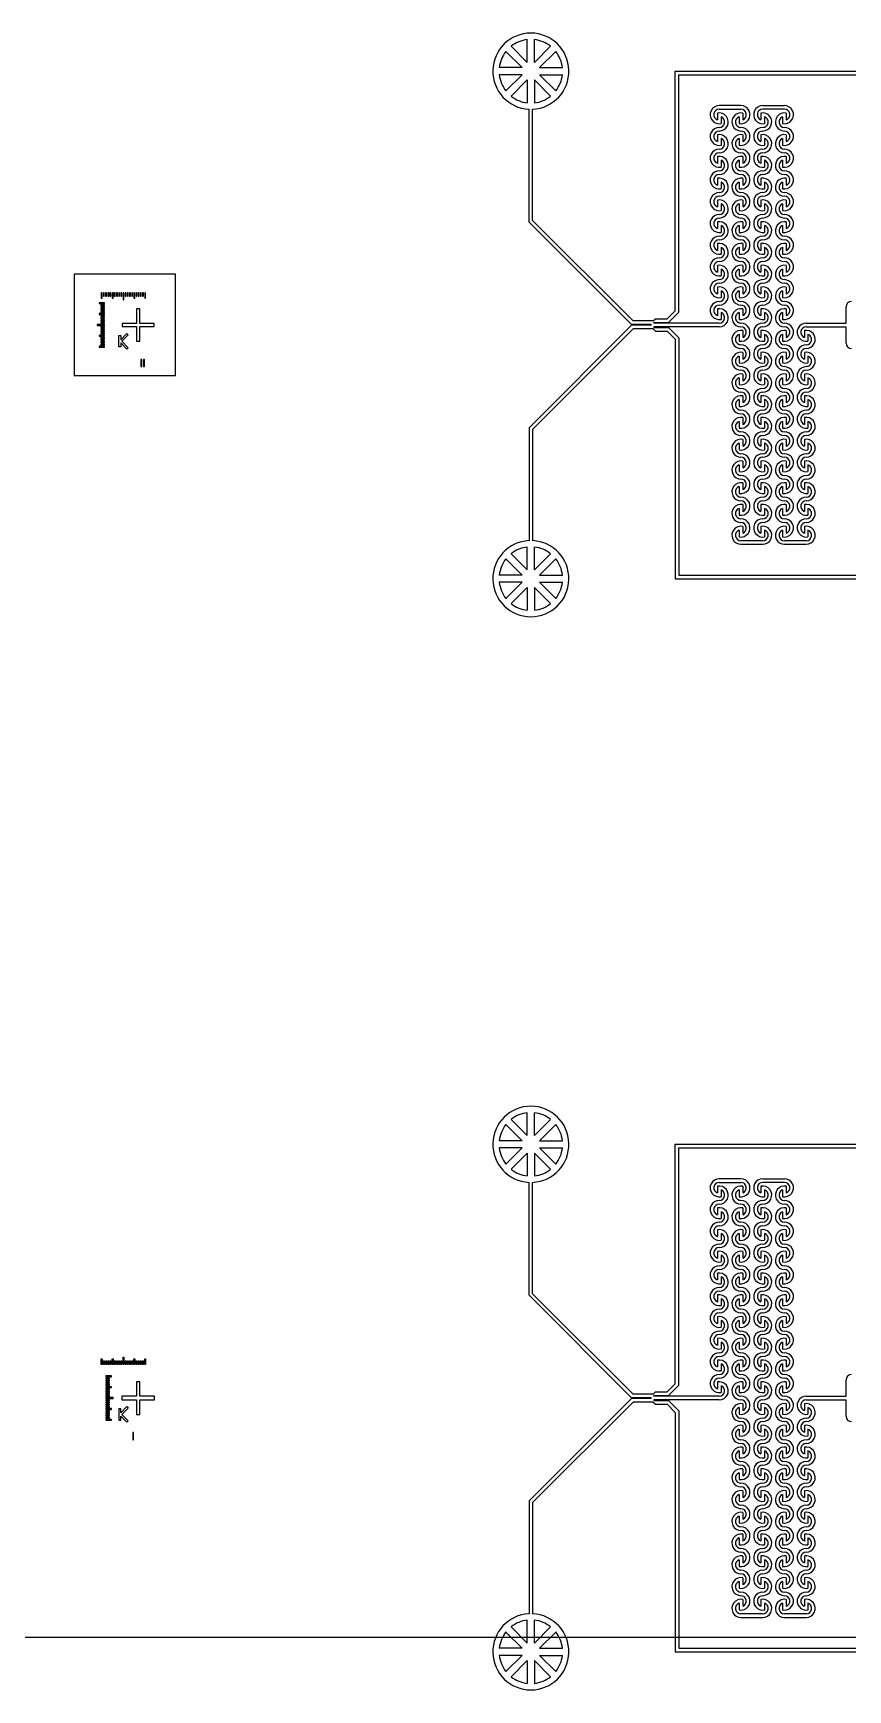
# Model space of a CAD drawing. Extents: x -119394 to 128420, y 74496 to 185496.
# Drawn here: x 26389 to 37630, y 108772 to 131621 of the extents above; entities that cross this region are included whole.
import ezdxf

# ---------------------------------------------------------------- set-up
doc = ezdxf.new("R2010")
doc.units = 13
doc.layers.add('CHROME', color=10, linetype='Continuous')
doc.layers.add('CL - Main', color=150, linetype='Continuous')

msp = doc.modelspace()

# ---------------------------------------------------------------- linework, layer by layer
msp.add_line((51507, 109496), (507, 109496))
at = {"layer": 'CHROME'}
for p, q in [((33206, 131216), (32983, 131440)), ((33206, 131216), (33206, 131532)), ((33306, 131216), (33306, 131532)), ((33306, 131216), (33529, 131440)), ((33136, 131146), (32912, 131369)), ((33377, 131146), (33600, 131369)), ((33136, 131146), (32820, 131146)), ((33136, 131046), (32820, 131046)), ((33136, 131046), (32912, 130823)), ((33206, 130975), (32983, 130752)), ((33206, 130975), (33206, 130659)), ((33306, 130975), (33529, 130752)), ((33306, 130975), (33306, 130659)), ((33377, 131146), (33692, 131146)), ((33377, 131046), (33600, 130823)), ((33377, 131046), (33692, 131046)), ((27329, 128041), (27329, 127966)), ((27341, 128041), (27329, 128041)), ((27329, 127966), (27341, 127966)), ((27341, 127966), (27341, 128041)), ((27359, 128041), (27359, 127991)), ((27371, 128041), (27359, 128041)), ((27359, 127991), (27371, 127991)), ((27371, 127991), (27371, 128041)), ((27389, 128041), (27389, 127991)), ((27401, 128041), (27389, 128041)), ((27389, 127991), (27401, 127991)), ((27401, 127991), (27401, 128041)), ((27419, 128041), (27419, 127991)), ((27431, 128041), (27419, 128041)), ((27419, 127991), (27431, 127991)), ((27431, 127991), (27431, 128041)), ((27449, 128041), (27449, 127991)), ((27461, 128041), (27449, 128041)), ((27449, 127991), (27461, 127991)), ((27461, 127991), (27461, 128041)), ((27479, 128041), (27479, 127966)), ((27491, 128041), (27479, 128041)), ((27479, 127966), (27491, 127966)), ((27491, 127966), (27491, 128041)), ((27509, 128041), (27509, 127991)), ((27521, 128041), (27509, 128041)), ((27509, 127991), (27521, 127991)), ((27521, 127991), (27521, 128041)), ((27539, 128041), (27539, 127991)), ((27551, 128041), (27539, 128041)), ((27539, 127991), (27551, 127991)), ((27551, 127991), (27551, 128041)), ((27569, 128041), (27569, 127991)), ((27581, 128041), (27569, 128041)), ((27569, 127991), (27581, 127991)), ((27581, 127991), (27581, 128041)), ((27599, 128041), (27599, 127991)), ((27611, 128041), (27599, 128041)), ((27599, 127991), (27611, 127991)), ((27611, 127991), (27611, 128041)), ((27629, 128041), (27629, 127941)), ((27641, 128041), (27629, 128041)), ((27641, 127941), (27641, 128041)), ((27659, 128041), (27659, 127991)), ((27671, 128041), (27659, 128041)), ((27659, 127991), (27671, 127991)), ((27671, 127991), (27671, 128041)), ((27689, 128041), (27689, 127991)), ((27701, 128041), (27689, 128041)), ((27689, 127991), (27701, 127991)), ((27701, 127991), (27701, 128041)), ((27719, 128041), (27719, 127991)), ((27731, 128041), (27719, 128041)), ((27719, 127991), (27731, 127991)), ((27731, 127991), (27731, 128041)), ((27749, 128041), (27749, 127991)), ((27761, 128041), (27749, 128041)), ((27749, 127991), (27761, 127991)), ((27761, 127991), (27761, 128041)), ((27779, 128041), (27779, 127966)), ((27791, 128041), (27779, 128041)), ((27779, 127966), (27791, 127966)), ((27791, 127966), (27791, 128041)), ((27809, 128041), (27809, 127991)), ((27821, 128041), (27809, 128041)), ((27809, 127991), (27821, 127991)), ((27821, 127991), (27821, 128041)), ((27839, 128041), (27839, 127991)), ((27851, 128041), (27839, 128041)), ((27839, 127991), (27851, 127991)), ((27851, 127991), (27851, 128041)), ((27869, 128041), (27869, 127991)), ((27881, 128041), (27869, 128041)), ((27869, 127991), (27881, 127991)), ((27881, 127991), (27881, 128041)), ((27899, 128041), (27899, 127991)), ((27911, 128041), (27899, 128041)), ((27899, 127991), (27911, 127991)), ((27911, 127991), (27911, 128041)), ((27929, 128041), (27929, 127966)), ((27941, 128041), (27929, 128041)), ((27929, 127966), (27941, 127966)), ((27941, 127966), (27941, 128041)), ((27373, 127902), (27298, 127902)), ((27298, 127902), (27298, 127890)), ((27298, 127890), (27373, 127890)), ((27373, 127752), (27298, 127752)), ((27298, 127752), (27298, 127740)), ((27298, 127740), (27373, 127740)), ((27373, 127872), (27323, 127872)), ((27323, 127872), (27323, 127860)), ((27323, 127860), (27373, 127860)), ((27373, 127842), (27323, 127842)), ((27323, 127842), (27323, 127830)), ((27323, 127830), (27373, 127830)), ((27373, 127812), (27323, 127812)), ((27323, 127812), (27323, 127800)), ((27323, 127800), (27373, 127800)), ((27373, 127782), (27323, 127782)), ((27323, 127782), (27323, 127770)), ((27323, 127770), (27373, 127770)), ((27373, 127890), (27373, 127902)), ((27373, 127860), (27373, 127872)), ((27373, 127830), (27373, 127842)), ((27373, 127800), (27373, 127812)), ((27373, 127770), (27373, 127782)), ((27373, 127740), (27373, 127752)), ((27629, 127941), (27641, 127941)), ((27860, 127818), (27816, 127818)), ((27816, 127818), (27816, 127618)), ((27860, 127618), (27860, 127818)), ((27373, 127602), (27273, 127602)), ((27273, 127602), (27273, 127590)), ((27273, 127590), (27373, 127590)), ((27373, 127722), (27323, 127722)), ((27323, 127722), (27323, 127710)), ((27323, 127710), (27373, 127710)), ((27373, 127692), (27323, 127692)), ((27323, 127692), (27323, 127680)), ((27323, 127680), (27373, 127680)), ((27373, 127662), (27323, 127662)), ((27323, 127662), (27323, 127650)), ((27323, 127650), (27373, 127650)), ((27373, 127632), (27323, 127632)), ((27323, 127632), (27323, 127620)), ((27323, 127620), (27373, 127620)), ((27373, 127572), (27323, 127572)), ((27323, 127572), (27323, 127560)), ((27323, 127560), (27373, 127560)), ((27373, 127542), (27323, 127542)), ((27323, 127542), (27323, 127530)), ((27323, 127530), (27373, 127530)), ((27373, 127512), (27323, 127512)), ((27323, 127512), (27323, 127500)), ((27323, 127500), (27373, 127500)), ((27373, 127710), (27373, 127722)), ((27373, 127680), (27373, 127692)), ((27373, 127650), (27373, 127662)), ((27373, 127620), (27373, 127632)), ((27373, 127590), (27373, 127602)), ((27373, 127560), (27373, 127572)), ((27373, 127530), (27373, 127542)), ((27373, 127500), (27373, 127512)), ((27816, 127618), (27616, 127618)), ((27616, 127618), (27616, 127574)), ((27616, 127574), (27816, 127574)), ((27816, 127574), (27816, 127374)), ((28060, 127618), (27860, 127618)), ((27860, 127374), (27860, 127574)), ((27860, 127574), (28060, 127574)), ((28060, 127574), (28060, 127618)), ((27373, 127452), (27298, 127452)), ((27298, 127452), (27298, 127440)), ((27298, 127440), (27373, 127440)), ((27373, 127302), (27298, 127302)), ((27298, 127302), (27298, 127290)), ((27298, 127290), (27373, 127290)), ((27373, 127482), (27323, 127482)), ((27323, 127482), (27323, 127470)), ((27323, 127470), (27373, 127470)), ((27373, 127422), (27323, 127422)), ((27323, 127422), (27323, 127410)), ((27323, 127410), (27373, 127410)), ((27373, 127392), (27323, 127392)), ((27323, 127392), (27323, 127380)), ((27323, 127380), (27373, 127380)), ((27373, 127362), (27323, 127362)), ((27323, 127362), (27323, 127350)), ((27323, 127350), (27373, 127350)), ((27373, 127332), (27323, 127332)), ((27323, 127332), (27323, 127320)), ((27323, 127320), (27373, 127320)), ((27373, 127470), (27373, 127482)), ((27373, 127440), (27373, 127452)), ((27373, 127410), (27373, 127422)), ((27373, 127380), (27373, 127392)), ((27373, 127350), (27373, 127362)), ((27373, 127320), (27373, 127332)), ((27373, 127290), (27373, 127302)), ((27571, 127293), (27571, 127449)), ((27571, 127449), (27597, 127449)), ((27597, 127293), (27571, 127293)), ((27597, 127392), (27683, 127478)), ((27597, 127449), (27597, 127392)), ((27683, 127264), (27597, 127349)), ((27597, 127349), (27597, 127293)), ((27701, 127459), (27613, 127371)), ((27613, 127371), (27701, 127282)), ((27683, 127478), (27701, 127459)), ((27701, 127282), (27683, 127264)), ((27816, 127374), (27860, 127374)), ((27875, 127121), (27875, 127021)), ((27887, 127121), (27875, 127121)), ((27887, 127021), (27887, 127121)), ((27924, 127121), (27912, 127121)), ((27912, 127121), (27912, 127021)), ((27924, 127021), (27924, 127121)), ((27875, 127021), (27887, 127021)), ((27912, 127021), (27924, 127021)), ((33206, 124217), (33206, 124533)), ((33306, 124217), (33306, 124533)), ((33136, 124147), (32912, 124370)), ((33206, 124217), (32983, 124441)), ((33306, 124217), (33529, 124441)), ((33377, 124147), (33600, 124370)), ((33136, 124147), (32820, 124147)), ((33377, 124147), (33692, 124147)), ((33136, 124047), (32820, 124047)), ((33136, 124047), (32912, 123824)), ((33206, 123977), (32983, 123753)), ((33206, 123977), (33206, 123661)), ((33306, 123977), (33529, 123753)), ((33306, 123977), (33306, 123661)), ((33377, 124047), (33600, 123824)), ((33377, 124047), (33692, 124047)), ((33136, 116346), (32912, 116569)), ((33206, 116416), (32983, 116640)), ((33206, 116416), (33206, 116732)), ((33306, 116416), (33306, 116732)), ((33306, 116416), (33529, 116640)), ((33377, 116346), (33600, 116569)), ((33136, 116346), (32820, 116346)), ((33377, 116346), (33692, 116346)), ((33136, 116246), (32820, 116246)), ((33136, 116246), (32912, 116023)), ((33206, 116175), (32983, 115952)), ((33206, 116175), (33206, 115859)), ((33306, 116175), (33529, 115952)), ((33306, 116175), (33306, 115859)), ((33377, 116246), (33600, 116023)), ((33377, 116246), (33692, 116246)), ((33206, 109417), (33206, 109733)), ((33306, 109417), (33306, 109733)), ((33136, 109347), (32912, 109570)), ((33206, 109417), (32983, 109641)), ((33306, 109417), (33529, 109641)), ((33377, 109347), (33600, 109570)), ((33136, 109347), (32820, 109347)), ((33136, 109247), (32820, 109247)), ((33136, 109247), (32912, 109024)), ((33377, 109347), (33692, 109347)), ((33377, 109247), (33600, 109024)), ((33377, 109247), (33692, 109247)), ((33206, 109177), (32983, 108953)), ((33206, 109177), (33206, 108861)), ((33306, 109177), (33529, 108953)), ((33306, 109177), (33306, 108861))]:
    msp.add_line(p, q, dxfattribs=at)
for centre, start, end in [((33256, 131096), 96.5242, 128.4758), ((33256, 131096), 51.5242, 83.4758), ((33256, 131096), 141.5242, 173.4758), ((33256, 131096), 6.5242, 38.4758), ((33256, 131096), 186.5242, 218.4758), ((33256, 131096), 321.5242, 353.4758), ((33256, 131096), 231.5242, 263.4758), ((33256, 131096), 276.5242, 308.4758), ((33256, 124097), 96.5242, 128.4758), ((33256, 124097), 51.5242, 83.4758), ((33256, 124097), 141.5242, 173.4758), ((33256, 124097), 6.5242, 38.4758), ((33256, 124097), 186.5242, 218.4758), ((33256, 124097), 321.5242, 353.4758), ((33256, 124097), 231.5242, 263.4758), ((33256, 124097), 276.5242, 308.4758), ((33256, 116296), 141.5242, 173.4758), ((33256, 116296), 96.5242, 128.4758), ((33256, 116296), 51.5242, 83.4758), ((33256, 116296), 6.5242, 38.4758), ((33256, 116296), 186.5242, 218.4758), ((33256, 116296), 321.5242, 353.4758), ((33256, 116296), 231.5242, 263.4758), ((33256, 116296), 276.5242, 308.4758), ((33256, 109297), 96.5242, 128.4758), ((33256, 109297), 51.5242, 83.4758), ((33256, 109297), 141.5242, 173.4758), ((33256, 109297), 6.5242, 38.4758), ((33256, 109297), 186.5242, 218.4758), ((33256, 109297), 321.5242, 353.4758), ((33256, 109297), 231.5242, 263.4758), ((33256, 109297), 276.5242, 308.4758)]:
    msp.add_arc(centre, 439, start, end, dxfattribs=at)
at = {"layer": 'CL - Main'}
for p, q in [((35247, 127793), (35247, 131096)), ((35247, 131096), (53675, 131096)), ((35297, 127772), (35297, 131046)), ((35297, 131046), (53655, 131046)), ((33231, 129015), (33231, 130571)), ((33281, 129036), (33281, 130571)), ((35830, 130518), (35830, 130425)), ((36155, 130621), (35855, 130621)), ((35855, 130571), (36155, 130571)), ((36180, 130518), (36180, 130425)), ((36430, 130518), (36430, 130425)), ((36455, 130621), (36755, 130621)), ((36755, 130571), (36455, 130571)), ((36780, 130518), (36780, 130425)), ((35880, 130467), (35880, 130373)), ((36130, 130467), (36130, 130373)), ((36480, 130467), (36480, 130373)), ((36730, 130467), (36730, 130373)), ((35830, 130218), (35830, 130125)), ((35880, 130167), (35880, 130073)), ((36130, 130167), (36130, 130073)), ((36180, 130218), (36180, 130125)), ((36430, 130218), (36430, 130125)), ((36480, 130167), (36480, 130073)), ((36730, 130167), (36730, 130073)), ((36780, 130218), (36780, 130125)), ((35830, 129918), (35830, 129825)), ((35880, 129867), (35880, 129773)), ((36130, 129867), (36130, 129773)), ((36180, 129918), (36180, 129825)), ((36430, 129918), (36430, 129825)), ((36480, 129867), (36480, 129773)), ((36730, 129867), (36730, 129773)), ((36780, 129918), (36780, 129825)), ((35830, 129618), (35830, 129525)), ((35880, 129567), (35880, 129473)), ((36130, 129567), (36130, 129473)), ((36180, 129618), (36180, 129525)), ((36430, 129618), (36430, 129525)), ((36480, 129567), (36480, 129473)), ((36730, 129567), (36730, 129473)), ((36780, 129618), (36780, 129525)), ((35830, 129318), (35830, 129225)), ((35880, 129267), (35880, 129173)), ((36130, 129267), (36130, 129173)), ((36180, 129318), (36180, 129225)), ((36430, 129318), (36430, 129225)), ((36480, 129267), (36480, 129173)), ((36730, 129267), (36730, 129173)), ((36780, 129318), (36780, 129225)), ((34645, 127601), (33231, 129015)), ((34666, 127651), (33281, 129036)), ((35830, 129018), (35830, 128925)), ((35880, 128967), (35880, 128873)), ((36130, 128967), (36130, 128873)), ((36180, 129018), (36180, 128925)), ((36430, 129018), (36430, 128925)), ((36480, 128967), (36480, 128873)), ((36730, 128967), (36730, 128873)), ((36780, 129018), (36780, 128925)), ((35830, 128718), (35830, 128625)), ((35880, 128667), (35880, 128573)), ((36130, 128667), (36130, 128573)), ((36180, 128718), (36180, 128625)), ((36430, 128718), (36430, 128625)), ((36480, 128667), (36480, 128573)), ((36730, 128667), (36730, 128573)), ((36780, 128718), (36780, 128625)), ((35830, 128418), (35830, 128325)), ((36180, 128418), (36180, 128325)), ((36430, 128418), (36430, 128325)), ((36780, 128418), (36780, 128325)), ((28355, 128296), (26955, 128296)), ((26955, 128296), (26955, 126896)), ((28355, 126896), (28355, 128296)), ((35880, 128367), (35880, 128273)), ((36130, 128367), (36130, 128273)), ((36480, 128367), (36480, 128273)), ((36730, 128367), (36730, 128273)), ((35830, 128118), (35830, 128025)), ((35880, 128067), (35880, 127973)), ((36130, 128067), (36130, 127973)), ((36180, 128118), (36180, 128025)), ((36430, 128118), (36430, 128025)), ((36480, 128067), (36480, 127973)), ((36730, 128067), (36730, 127973)), ((36780, 128118), (36780, 128025)), ((35135, 127681), (35247, 127793)), ((35155, 127631), (35297, 127772)), ((35830, 127818), (35830, 127725)), ((35880, 127767), (35880, 127673)), ((36130, 127767), (36130, 127673)), ((36180, 127818), (36180, 127725)), ((36430, 127818), (36430, 127725)), ((36480, 127767), (36480, 127673)), ((36730, 127767), (36730, 127673)), ((36780, 127818), (36780, 127725)), ((37605, 127621), (37605, 127846)), ((34645, 127591), (33231, 126177)), ((34666, 127541), (33281, 126156)), ((34915, 127601), (34645, 127601)), ((34915, 127591), (34645, 127591)), ((34945, 127651), (34666, 127651)), ((34945, 127541), (34666, 127541)), ((34915, 127591), (34915, 127601)), ((34945, 127651), (34975, 127681)), ((34945, 127541), (34975, 127511)), ((34955, 127621), (34955, 127631)), ((34955, 127631), (35155, 127631)), ((35855, 127621), (34955, 127621)), ((34955, 127571), (34955, 127561)), ((35855, 127571), (34955, 127571)), ((34955, 127561), (35155, 127561)), ((34975, 127681), (35135, 127681)), ((34975, 127511), (35135, 127511)), ((35135, 127511), (35247, 127399)), ((35155, 127561), (35297, 127419)), ((36180, 127518), (36180, 127425)), ((36430, 127518), (36430, 127425)), ((36780, 127518), (36780, 127425)), ((37030, 127518), (37030, 127425)), ((37055, 127621), (37605, 127621)), ((37055, 127571), (37605, 127571)), ((37605, 127346), (37605, 127571)), ((35247, 127399), (35247, 124096)), ((35297, 127419), (35297, 124146)), ((36130, 127467), (36130, 127373)), ((36480, 127467), (36480, 127373)), ((36730, 127467), (36730, 127373)), ((37080, 127467), (37080, 127373)), ((36130, 127167), (36130, 127073)), ((36180, 127218), (36180, 127125)), ((36430, 127218), (36430, 127125)), ((36480, 127167), (36480, 127073)), ((36730, 127167), (36730, 127073)), ((36780, 127218), (36780, 127125)), ((37030, 127218), (37030, 127125)), ((37080, 127167), (37080, 127073)), ((28355, 126896), (26955, 126896)), ((36130, 126867), (36130, 126773)), ((36180, 126918), (36180, 126825)), ((36430, 126918), (36430, 126825)), ((36480, 126867), (36480, 126773)), ((36730, 126867), (36730, 126773)), ((36780, 126918), (36780, 126825)), ((37030, 126918), (37030, 126825)), ((37080, 126867), (37080, 126773)), ((36180, 126618), (36180, 126525)), ((36430, 126618), (36430, 126525)), ((36780, 126618), (36780, 126525)), ((37030, 126618), (37030, 126525)), ((36130, 126567), (36130, 126473)), ((36480, 126567), (36480, 126473)), ((36730, 126567), (36730, 126473)), ((37080, 126567), (37080, 126473)), ((33231, 126177), (33231, 124621)), ((33281, 126156), (33281, 124621)), ((36130, 126267), (36130, 126173)), ((36180, 126318), (36180, 126225)), ((36430, 126318), (36430, 126225)), ((36480, 126267), (36480, 126173)), ((36730, 126267), (36730, 126173)), ((36780, 126318), (36780, 126225)), ((37030, 126318), (37030, 126225)), ((37080, 126267), (37080, 126173)), ((36130, 125967), (36130, 125873)), ((36180, 126018), (36180, 125925)), ((36430, 126018), (36430, 125925)), ((36480, 125967), (36480, 125873)), ((36730, 125967), (36730, 125873)), ((36780, 126018), (36780, 125925)), ((37030, 126018), (37030, 125925)), ((37080, 125967), (37080, 125873)), ((36180, 125718), (36180, 125625)), ((36430, 125718), (36430, 125625)), ((36780, 125718), (36780, 125625)), ((37030, 125718), (37030, 125625)), ((36130, 125667), (36130, 125573)), ((36480, 125667), (36480, 125573)), ((36730, 125667), (36730, 125573)), ((37080, 125667), (37080, 125573)), ((36130, 125367), (36130, 125273)), ((36180, 125418), (36180, 125325)), ((36430, 125418), (36430, 125325)), ((36480, 125367), (36480, 125273)), ((36730, 125367), (36730, 125273)), ((36780, 125418), (36780, 125325)), ((37030, 125418), (37030, 125325)), ((37080, 125367), (37080, 125273)), ((36130, 125067), (36130, 124973)), ((36180, 125118), (36180, 125025)), ((36430, 125118), (36430, 125025)), ((36480, 125067), (36480, 124973)), ((36730, 125067), (36730, 124973)), ((36780, 125118), (36780, 125025)), ((37030, 125118), (37030, 125025)), ((37080, 125067), (37080, 124973)), ((36130, 124767), (36130, 124673)), ((36180, 124818), (36180, 124725)), ((36430, 124818), (36430, 124725)), ((36480, 124767), (36480, 124673)), ((36730, 124767), (36730, 124673)), ((36780, 124818), (36780, 124725)), ((37030, 124818), (37030, 124725)), ((37080, 124767), (37080, 124673)), ((36455, 124621), (36155, 124621)), ((36155, 124571), (36455, 124571)), ((37055, 124621), (36755, 124621)), ((36755, 124571), (37055, 124571)), ((35247, 124096), (53675, 124096)), ((35297, 124146), (53655, 124146)), ((35247, 112993), (35247, 116296)), ((35247, 116296), (53675, 116296)), ((35297, 112972), (35297, 116246)), ((35297, 116246), (53655, 116246)), ((33231, 114215), (33231, 115771)), ((33281, 114236), (33281, 115771)), ((35830, 115718), (35830, 115625)), ((36155, 115821), (35855, 115821)), ((35855, 115771), (36155, 115771)), ((35880, 115667), (35880, 115573)), ((36130, 115667), (36130, 115573)), ((36180, 115718), (36180, 115625)), ((36430, 115718), (36430, 115625)), ((36455, 115821), (36755, 115821)), ((36755, 115771), (36455, 115771)), ((36480, 115667), (36480, 115573)), ((36730, 115667), (36730, 115573)), ((36780, 115718), (36780, 115625)), ((35830, 115418), (35830, 115325)), ((36180, 115418), (36180, 115325)), ((36430, 115418), (36430, 115325)), ((36780, 115418), (36780, 115325)), ((35880, 115367), (35880, 115273)), ((36130, 115367), (36130, 115273)), ((36480, 115367), (36480, 115273)), ((36730, 115367), (36730, 115273)), ((35830, 115118), (35830, 115025)), ((35880, 115067), (35880, 114973)), ((36130, 115067), (36130, 114973)), ((36180, 115118), (36180, 115025)), ((36430, 115118), (36430, 115025)), ((36480, 115067), (36480, 114973)), ((36730, 115067), (36730, 114973)), ((36780, 115118), (36780, 115025)), ((35830, 114818), (35830, 114725)), ((35880, 114767), (35880, 114673)), ((36130, 114767), (36130, 114673)), ((36180, 114818), (36180, 114725)), ((36430, 114818), (36430, 114725)), ((36480, 114767), (36480, 114673)), ((36730, 114767), (36730, 114673)), ((36780, 114818), (36780, 114725)), ((35830, 114518), (35830, 114425)), ((36180, 114518), (36180, 114425)), ((36430, 114518), (36430, 114425)), ((36780, 114518), (36780, 114425)), ((35880, 114467), (35880, 114373)), ((36130, 114467), (36130, 114373)), ((36480, 114467), (36480, 114373)), ((36730, 114467), (36730, 114373)), ((34645, 112801), (33231, 114215)), ((34666, 112851), (33281, 114236)), ((35830, 114218), (35830, 114125)), ((35880, 114167), (35880, 114073)), ((36130, 114167), (36130, 114073)), ((36180, 114218), (36180, 114125)), ((36430, 114218), (36430, 114125)), ((36480, 114167), (36480, 114073)), ((36730, 114167), (36730, 114073)), ((36780, 114218), (36780, 114125)), ((35830, 113918), (35830, 113825)), ((35880, 113867), (35880, 113773)), ((36130, 113867), (36130, 113773)), ((36180, 113918), (36180, 113825)), ((36430, 113918), (36430, 113825)), ((36480, 113867), (36480, 113773)), ((36730, 113867), (36730, 113773)), ((36780, 113918), (36780, 113825)), ((35830, 113618), (35830, 113525)), ((35880, 113567), (35880, 113473)), ((36130, 113567), (36130, 113473)), ((36180, 113618), (36180, 113525)), ((36430, 113618), (36430, 113525)), ((36480, 113567), (36480, 113473)), ((36730, 113567), (36730, 113473)), ((36780, 113618), (36780, 113525)), ((27329, 113261), (27329, 113336)), ((27329, 113336), (27341, 113336)), ((27341, 113336), (27341, 113261)), ((27479, 113261), (27479, 113336)), ((27479, 113336), (27491, 113336)), ((27491, 113336), (27491, 113261)), ((27629, 113261), (27629, 113361)), ((27629, 113361), (27641, 113361)), ((27641, 113361), (27641, 113261)), ((27779, 113261), (27779, 113336)), ((27779, 113336), (27791, 113336)), ((27791, 113336), (27791, 113261)), ((27929, 113261), (27929, 113336)), ((27929, 113336), (27941, 113336)), ((27941, 113336), (27941, 113261)), ((27341, 113261), (27329, 113261)), ((27359, 113261), (27359, 113311)), ((27359, 113311), (27371, 113311)), ((27371, 113261), (27359, 113261)), ((27371, 113311), (27371, 113261)), ((27389, 113261), (27389, 113311)), ((27389, 113311), (27401, 113311)), ((27401, 113261), (27389, 113261)), ((27401, 113311), (27401, 113261)), ((27419, 113261), (27419, 113311)), ((27419, 113311), (27431, 113311)), ((27431, 113261), (27419, 113261)), ((27431, 113311), (27431, 113261)), ((27449, 113261), (27449, 113311)), ((27449, 113311), (27461, 113311)), ((27461, 113261), (27449, 113261)), ((27461, 113311), (27461, 113261)), ((27491, 113261), (27479, 113261)), ((27509, 113261), (27509, 113311)), ((27509, 113311), (27521, 113311)), ((27521, 113261), (27509, 113261)), ((27521, 113311), (27521, 113261)), ((27539, 113261), (27539, 113311)), ((27539, 113311), (27551, 113311)), ((27551, 113261), (27539, 113261)), ((27551, 113311), (27551, 113261)), ((27569, 113261), (27569, 113311)), ((27569, 113311), (27581, 113311)), ((27581, 113261), (27569, 113261)), ((27581, 113311), (27581, 113261)), ((27599, 113261), (27599, 113311)), ((27599, 113311), (27611, 113311)), ((27611, 113261), (27599, 113261)), ((27611, 113311), (27611, 113261)), ((27641, 113261), (27629, 113261)), ((27659, 113261), (27659, 113311)), ((27659, 113311), (27671, 113311)), ((27671, 113261), (27659, 113261)), ((27671, 113311), (27671, 113261)), ((27689, 113261), (27689, 113311)), ((27689, 113311), (27701, 113311)), ((27701, 113261), (27689, 113261)), ((27701, 113311), (27701, 113261)), ((27719, 113261), (27719, 113311)), ((27719, 113311), (27731, 113311)), ((27731, 113261), (27719, 113261)), ((27731, 113311), (27731, 113261)), ((27749, 113261), (27749, 113311)), ((27749, 113311), (27761, 113311)), ((27761, 113261), (27749, 113261)), ((27761, 113311), (27761, 113261)), ((27791, 113261), (27779, 113261)), ((27809, 113261), (27809, 113311)), ((27809, 113311), (27821, 113311)), ((27821, 113261), (27809, 113261)), ((27821, 113311), (27821, 113261)), ((27839, 113261), (27839, 113311)), ((27839, 113311), (27851, 113311)), ((27851, 113261), (27839, 113261)), ((27851, 113311), (27851, 113261)), ((27869, 113261), (27869, 113311)), ((27869, 113311), (27881, 113311)), ((27881, 113261), (27869, 113261)), ((27881, 113311), (27881, 113261)), ((27899, 113261), (27899, 113311)), ((27899, 113311), (27911, 113311)), ((27911, 113261), (27899, 113261)), ((27911, 113311), (27911, 113261)), ((27941, 113261), (27929, 113261)), ((35830, 113318), (35830, 113225)), ((35880, 113267), (35880, 113173)), ((36130, 113267), (36130, 113173)), ((36180, 113318), (36180, 113225)), ((36430, 113318), (36430, 113225)), ((36480, 113267), (36480, 113173)), ((36730, 113267), (36730, 113173)), ((36780, 113318), (36780, 113225)), ((27468, 113102), (27393, 113102)), ((27393, 113102), (27393, 113090)), ((27393, 113090), (27468, 113090)), ((27443, 113072), (27393, 113072)), ((27393, 113072), (27393, 113060)), ((27393, 113060), (27443, 113060)), ((27443, 113042), (27393, 113042)), ((27393, 113042), (27393, 113030)), ((27393, 113030), (27443, 113030)), ((27443, 113012), (27393, 113012)), ((27393, 113012), (27393, 113000)), ((27393, 113000), (27443, 113000)), ((27443, 112982), (27393, 112982)), ((27393, 112982), (27393, 112970)), ((27393, 112970), (27443, 112970)), ((27468, 112952), (27393, 112952)), ((27393, 112952), (27393, 112940)), ((27393, 112940), (27468, 112940)), ((27443, 112922), (27393, 112922)), ((27393, 112922), (27393, 112910)), ((27393, 112910), (27443, 112910)), ((27443, 112892), (27393, 112892)), ((27393, 112892), (27393, 112880)), ((27393, 112880), (27443, 112880)), ((27443, 113060), (27443, 113072)), ((27443, 113030), (27443, 113042)), ((27443, 113000), (27443, 113012)), ((27443, 112970), (27443, 112982)), ((27443, 112910), (27443, 112922)), ((27443, 112880), (27443, 112892)), ((27468, 113090), (27468, 113102)), ((27468, 112940), (27468, 112952)), ((27863, 113021), (27813, 113021)), ((27813, 113021), (27813, 112821)), ((27863, 112821), (27863, 113021)), ((34945, 112851), (34975, 112881)), ((34975, 112881), (35135, 112881)), ((35135, 112881), (35247, 112993)), ((35155, 112831), (35297, 112972)), ((35830, 113018), (35830, 112925)), ((35880, 112967), (35880, 112873)), ((36130, 112967), (36130, 112873)), ((36180, 113018), (36180, 112925)), ((36430, 113018), (36430, 112925)), ((36480, 112967), (36480, 112873)), ((36730, 112967), (36730, 112873)), ((36780, 113018), (36780, 112925)), ((37605, 112821), (37605, 113046)), ((27443, 112862), (27393, 112862)), ((27393, 112862), (27393, 112850)), ((27393, 112850), (27443, 112850)), ((27443, 112832), (27393, 112832)), ((27393, 112832), (27393, 112820)), ((27393, 112820), (27443, 112820)), ((27493, 112802), (27393, 112802)), ((27393, 112802), (27393, 112790)), ((27393, 112790), (27493, 112790)), ((27443, 112772), (27393, 112772)), ((27393, 112772), (27393, 112760)), ((27393, 112760), (27443, 112760)), ((27443, 112742), (27393, 112742)), ((27393, 112742), (27393, 112730)), ((27393, 112730), (27443, 112730)), ((27443, 112712), (27393, 112712)), ((27393, 112712), (27393, 112700)), ((27393, 112700), (27443, 112700)), ((27443, 112682), (27393, 112682)), ((27393, 112682), (27393, 112670)), ((27393, 112670), (27443, 112670)), ((27468, 112652), (27393, 112652)), ((27393, 112652), (27393, 112640)), ((27443, 112850), (27443, 112862)), ((27443, 112820), (27443, 112832)), ((27443, 112760), (27443, 112772)), ((27443, 112730), (27443, 112742)), ((27443, 112700), (27443, 112712)), ((27443, 112670), (27443, 112682)), ((27468, 112640), (27468, 112652)), ((27493, 112790), (27493, 112802)), ((27597, 112649), (27571, 112649)), ((27571, 112649), (27571, 112493)), ((27597, 112592), (27683, 112678)), ((27597, 112592), (27597, 112649)), ((27813, 112821), (27613, 112821)), ((27613, 112821), (27613, 112771)), ((27613, 112771), (27813, 112771)), ((27613, 112571), (27701, 112659)), ((27683, 112678), (27701, 112659)), ((27813, 112771), (27813, 112571)), ((28063, 112821), (27863, 112821)), ((27863, 112571), (27863, 112771)), ((27863, 112771), (28063, 112771)), ((28063, 112771), (28063, 112821)), ((34645, 112791), (33231, 111377)), ((34666, 112741), (33281, 111356)), ((34915, 112801), (34645, 112801)), ((34915, 112791), (34645, 112791)), ((34945, 112851), (34666, 112851)), ((34945, 112741), (34666, 112741)), ((34915, 112791), (34915, 112801)), ((34945, 112741), (34975, 112711)), ((34955, 112821), (34955, 112831)), ((34955, 112831), (35155, 112831)), ((35855, 112821), (34955, 112821)), ((34955, 112771), (34955, 112761)), ((35855, 112771), (34955, 112771)), ((34955, 112761), (35155, 112761)), ((34975, 112711), (35135, 112711)), ((35135, 112711), (35247, 112599)), ((35155, 112761), (35297, 112619)), ((36130, 112667), (36130, 112573)), ((36180, 112718), (36180, 112625)), ((36430, 112718), (36430, 112625)), ((36480, 112667), (36480, 112573)), ((36730, 112667), (36730, 112573)), ((36780, 112718), (36780, 112625)), ((37030, 112718), (37030, 112625)), ((37055, 112821), (37605, 112821)), ((37055, 112771), (37605, 112771)), ((37080, 112667), (37080, 112573)), ((37605, 112546), (37605, 112771)), ((27393, 112640), (27468, 112640)), ((27443, 112622), (27393, 112622)), ((27393, 112622), (27393, 112610)), ((27393, 112610), (27443, 112610)), ((27443, 112592), (27393, 112592)), ((27393, 112592), (27393, 112580)), ((27393, 112580), (27443, 112580)), ((27443, 112562), (27393, 112562)), ((27393, 112562), (27393, 112550)), ((27393, 112550), (27443, 112550)), ((27443, 112532), (27393, 112532)), ((27393, 112532), (27393, 112520)), ((27393, 112520), (27443, 112520)), ((27468, 112502), (27393, 112502)), ((27393, 112502), (27393, 112490)), ((27393, 112490), (27468, 112490)), ((27443, 112610), (27443, 112622)), ((27443, 112580), (27443, 112592)), ((27443, 112550), (27443, 112562)), ((27443, 112520), (27443, 112532)), ((27468, 112490), (27468, 112502)), ((27571, 112493), (27597, 112493)), ((27597, 112493), (27597, 112549)), ((27597, 112549), (27683, 112464)), ((27613, 112571), (27701, 112482)), ((27683, 112464), (27701, 112482)), ((27813, 112571), (27863, 112571)), ((35247, 112599), (35247, 109296)), ((35297, 112619), (35297, 109346)), ((36180, 112418), (36180, 112325)), ((36430, 112418), (36430, 112325)), ((36780, 112418), (36780, 112325)), ((37030, 112418), (37030, 112325)), ((27763, 112321), (27763, 112221)), ((27775, 112321), (27763, 112321)), ((27763, 112221), (27775, 112221)), ((27775, 112221), (27775, 112321)), ((36130, 112367), (36130, 112273)), ((36480, 112367), (36480, 112273)), ((36730, 112367), (36730, 112273)), ((37080, 112367), (37080, 112273)), ((36130, 112067), (36130, 111973)), ((36180, 112118), (36180, 112025)), ((36430, 112118), (36430, 112025)), ((36480, 112067), (36480, 111973)), ((36730, 112067), (36730, 111973)), ((36780, 112118), (36780, 112025)), ((37030, 112118), (37030, 112025)), ((37080, 112067), (37080, 111973)), ((36130, 111767), (36130, 111673)), ((36180, 111818), (36180, 111725)), ((36430, 111818), (36430, 111725)), ((36480, 111767), (36480, 111673)), ((36730, 111767), (36730, 111673)), ((36780, 111818), (36780, 111725)), ((37030, 111818), (37030, 111725)), ((37080, 111767), (37080, 111673)), ((36180, 111518), (36180, 111425)), ((36430, 111518), (36430, 111425)), ((36780, 111518), (36780, 111425)), ((37030, 111518), (37030, 111425)), ((33231, 111377), (33231, 109821)), ((33281, 111356), (33281, 109821)), ((36130, 111467), (36130, 111373)), ((36480, 111467), (36480, 111373)), ((36730, 111467), (36730, 111373)), ((37080, 111467), (37080, 111373)), ((36130, 111167), (36130, 111073)), ((36180, 111218), (36180, 111125)), ((36430, 111218), (36430, 111125)), ((36480, 111167), (36480, 111073)), ((36730, 111167), (36730, 111073)), ((36780, 111218), (36780, 111125)), ((37030, 111218), (37030, 111125)), ((37080, 111167), (37080, 111073)), ((36130, 110867), (36130, 110773)), ((36180, 110918), (36180, 110825)), ((36430, 110918), (36430, 110825)), ((36480, 110867), (36480, 110773)), ((36730, 110867), (36730, 110773)), ((36780, 110918), (36780, 110825)), ((37030, 110918), (37030, 110825)), ((37080, 110867), (37080, 110773)), ((36180, 110618), (36180, 110525)), ((36430, 110618), (36430, 110525)), ((36780, 110618), (36780, 110525)), ((37030, 110618), (37030, 110525)), ((36130, 110567), (36130, 110473)), ((36480, 110567), (36480, 110473)), ((36730, 110567), (36730, 110473)), ((37080, 110567), (37080, 110473)), ((36130, 110267), (36130, 110173)), ((36180, 110318), (36180, 110225)), ((36430, 110318), (36430, 110225)), ((36480, 110267), (36480, 110173)), ((36730, 110267), (36730, 110173)), ((36780, 110318), (36780, 110225)), ((37030, 110318), (37030, 110225)), ((37080, 110267), (37080, 110173)), ((36130, 109967), (36130, 109873)), ((36180, 110018), (36180, 109925)), ((36430, 110018), (36430, 109925)), ((36480, 109967), (36480, 109873)), ((36730, 109967), (36730, 109873)), ((36780, 110018), (36780, 109925)), ((37030, 110018), (37030, 109925)), ((37080, 109967), (37080, 109873)), ((36455, 109821), (36155, 109821)), ((36155, 109771), (36455, 109771)), ((37055, 109821), (36755, 109821)), ((36755, 109771), (37055, 109771)), ((35247, 109296), (53675, 109296)), ((35297, 109346), (53655, 109346))]:
    msp.add_line(p, q, dxfattribs=at)
for centre, radius, start, end in [((33256, 131096), 525, 272.7294, 267.2706), ((35855, 130496), 125, 90, 281.537), ((35855, 130496), 75, 90, 250.5288), ((35855, 130396), 125, 270, 101.537), ((36155, 130396), 125, 78.463, 270), ((36155, 130496), 125, 258.463, 90), ((36155, 130496), 75, 289.4712, 90), ((36455, 130496), 125, 90, 281.537), ((36455, 130496), 75, 90, 250.5288), ((36455, 130396), 125, 270, 101.537), ((36755, 130396), 125, 78.463, 270), ((36755, 130496), 125, 258.463, 90), ((36755, 130496), 75, 289.4712, 90), ((35855, 130196), 125, 90, 281.537), ((35855, 130196), 75, 90, 250.5288), ((35855, 130396), 75, 270, 70.5288), ((36155, 130396), 75, 109.4712, 270), ((36155, 130196), 125, 258.463, 90), ((36155, 130196), 75, 289.4712, 90), ((36455, 130196), 125, 90, 281.537), ((36455, 130196), 75, 90, 250.5288), ((36455, 130396), 75, 270, 70.5288), ((36755, 130396), 75, 109.4712, 270), ((36755, 130196), 125, 258.463, 90), ((36755, 130196), 75, 289.4712, 90), ((35855, 129896), 125, 90, 281.537), ((35855, 130096), 125, 270, 101.537), ((35855, 130096), 75, 270, 70.5288), ((36155, 130096), 125, 78.463, 270), ((36155, 130096), 75, 109.4712, 270), ((36155, 129896), 125, 258.463, 90), ((36455, 129896), 125, 90, 281.537), ((36455, 130096), 125, 270, 101.537), ((36455, 130096), 75, 270, 70.5288), ((36755, 130096), 125, 78.463, 270), ((36755, 130096), 75, 109.4712, 270), ((36755, 129896), 125, 258.463, 90), ((35855, 129896), 75, 90, 250.5288), ((35855, 129796), 125, 270, 101.537), ((35855, 129796), 75, 270, 70.5288), ((36155, 129796), 125, 78.463, 270), ((36155, 129796), 75, 109.4712, 270), ((36155, 129896), 75, 289.4712, 90), ((36455, 129896), 75, 90, 250.5288), ((36455, 129796), 125, 270, 101.537), ((36455, 129796), 75, 270, 70.5288), ((36755, 129796), 125, 78.463, 270), ((36755, 129796), 75, 109.4712, 270), ((36755, 129896), 75, 289.4712, 90), ((35855, 129596), 125, 90, 281.537), ((35855, 129596), 75, 90, 250.5288), ((35855, 129496), 125, 270, 101.537), ((35855, 129496), 75, 270, 70.5288), ((36155, 129496), 125, 78.463, 270), ((36155, 129496), 75, 109.4712, 270), ((36155, 129596), 125, 258.463, 90), ((36155, 129596), 75, 289.4712, 90), ((36455, 129596), 125, 90, 281.537), ((36455, 129596), 75, 90, 250.5288), ((36455, 129496), 125, 270, 101.537), ((36455, 129496), 75, 270, 70.5288), ((36755, 129496), 125, 78.463, 270), ((36755, 129496), 75, 109.4712, 270), ((36755, 129596), 125, 258.463, 90), ((36755, 129596), 75, 289.4712, 90), ((35855, 129296), 125, 90, 281.537), ((35855, 129296), 75, 90, 250.5288), ((36155, 129296), 125, 258.463, 90), ((36155, 129296), 75, 289.4712, 90), ((36455, 129296), 125, 90, 281.537), ((36455, 129296), 75, 90, 250.5288), ((36755, 129296), 125, 258.463, 90), ((36755, 129296), 75, 289.4712, 90), ((35855, 128996), 125, 90, 281.537), ((35855, 129196), 125, 270, 101.537), ((35855, 129196), 75, 270, 70.5288), ((36155, 129196), 125, 78.463, 270), ((36155, 129196), 75, 109.4712, 270), ((36155, 128996), 125, 258.463, 90), ((36455, 128996), 125, 90, 281.537), ((36455, 129196), 125, 270, 101.537), ((36455, 129196), 75, 270, 70.5288), ((36755, 129196), 125, 78.463, 270), ((36755, 129196), 75, 109.4712, 270), ((36755, 128996), 125, 258.463, 90), ((35855, 128996), 75, 90, 250.5288), ((35855, 128896), 125, 270, 101.537), ((35855, 128896), 75, 270, 70.5288), ((36155, 128896), 125, 78.463, 270), ((36155, 128896), 75, 109.4712, 270), ((36155, 128996), 75, 289.4712, 90), ((36455, 128996), 75, 90, 250.5288), ((36455, 128896), 125, 270, 101.537), ((36455, 128896), 75, 270, 70.5288), ((36755, 128896), 125, 78.463, 270), ((36755, 128896), 75, 109.4712, 270), ((36755, 128996), 75, 289.4712, 90), ((35855, 128696), 125, 90, 281.537), ((35855, 128696), 75, 90, 250.5288), ((35855, 128596), 125, 270, 101.537), ((35855, 128596), 75, 270, 70.5288), ((36155, 128596), 125, 78.463, 270), ((36155, 128596), 75, 109.4712, 270), ((36155, 128696), 125, 258.463, 90), ((36155, 128696), 75, 289.4712, 90), ((36455, 128696), 125, 90, 281.537), ((36455, 128696), 75, 90, 250.5288), ((36455, 128596), 125, 270, 101.537), ((36455, 128596), 75, 270, 70.5288), ((36755, 128596), 125, 78.463, 270), ((36755, 128596), 75, 109.4712, 270), ((36755, 128696), 125, 258.463, 90), ((36755, 128696), 75, 289.4712, 90), ((35855, 128396), 125, 90, 281.537), ((35855, 128396), 75, 90, 250.5288), ((35855, 128296), 125, 270, 101.537), ((36155, 128296), 125, 78.463, 270), ((36155, 128396), 125, 258.463, 90), ((36155, 128396), 75, 289.4712, 90), ((36455, 128396), 125, 90, 281.537), ((36455, 128396), 75, 90, 250.5288), ((36455, 128296), 125, 270, 101.537), ((36755, 128296), 125, 78.463, 270), ((36755, 128396), 125, 258.463, 90), ((36755, 128396), 75, 289.4712, 90), ((35855, 128096), 125, 90, 281.537), ((35855, 128296), 75, 270, 70.5288), ((36155, 128296), 75, 109.4712, 270), ((36155, 128096), 125, 258.463, 90), ((36455, 128096), 125, 90, 281.537), ((36455, 128296), 75, 270, 70.5288), ((36755, 128296), 75, 109.4712, 270), ((36755, 128096), 125, 258.463, 90), ((35855, 128096), 75, 90, 250.5288), ((35855, 127996), 125, 270, 101.537), ((35855, 127996), 75, 270, 70.5288), ((36155, 127996), 125, 78.463, 270), ((36155, 127996), 75, 109.4712, 270), ((36155, 128096), 75, 289.4712, 90), ((36455, 128096), 75, 90, 250.5288), ((36455, 127996), 125, 270, 101.537), ((36455, 127996), 75, 270, 70.5288), ((36755, 127996), 125, 78.463, 270), ((36755, 127996), 75, 109.4712, 270), ((36755, 128096), 75, 289.4712, 90), ((35855, 127796), 125, 90, 281.537), ((35855, 127796), 75, 90, 250.5288), ((35855, 127696), 125, 270, 101.537), ((35855, 127696), 75, 270, 70.5288), ((36155, 127696), 125, 78.463, 270), ((36155, 127696), 75, 109.4712, 270), ((36155, 127796), 125, 258.463, 90), ((36155, 127796), 75, 289.4712, 90), ((36455, 127796), 125, 90, 281.537), ((36455, 127796), 75, 90, 250.5288), ((36455, 127696), 125, 270, 101.537), ((36455, 127696), 75, 270, 70.5288), ((36755, 127696), 125, 78.463, 270), ((36755, 127696), 75, 109.4712, 270), ((36755, 127796), 125, 258.463, 90), ((36755, 127796), 75, 289.4712, 90), ((37680, 127846), 75, 90, 180), ((36155, 127396), 125, 78.463, 270), ((36155, 127496), 125, 258.463, 90), ((36155, 127496), 75, 289.4712, 90), ((36455, 127496), 125, 90, 281.537), ((36455, 127496), 75, 90, 250.5288), ((36455, 127396), 125, 270, 101.537), ((36755, 127396), 125, 78.463, 270), ((36755, 127496), 125, 258.463, 90), ((36755, 127496), 75, 289.4712, 90), ((37055, 127496), 125, 90, 281.537), ((37055, 127496), 75, 90, 250.5288), ((37055, 127396), 125, 270, 101.537), ((36155, 127396), 75, 109.4712, 270), ((36155, 127196), 125, 258.463, 90), ((36155, 127196), 75, 289.4712, 90), ((36455, 127196), 125, 90, 281.537), ((36455, 127196), 75, 90, 250.5288), ((36455, 127396), 75, 270, 70.5288), ((36755, 127396), 75, 109.4712, 270), ((36755, 127196), 125, 258.463, 90), ((36755, 127196), 75, 289.4712, 90), ((37055, 127196), 125, 90, 281.537), ((37055, 127196), 75, 90, 250.5288), ((37055, 127396), 75, 270, 70.5288), ((37680, 127346), 75, 180, 270), ((36155, 127096), 125, 78.463, 270), ((36155, 127096), 75, 109.4712, 270), ((36455, 127096), 125, 270, 101.537), ((36455, 127096), 75, 270, 70.5288), ((36755, 127096), 125, 78.463, 270), ((36755, 127096), 75, 109.4712, 270), ((37055, 127096), 125, 270, 101.537), ((37055, 127096), 75, 270, 70.5288), ((36155, 126796), 125, 78.463, 270), ((36155, 126796), 75, 109.4712, 270), ((36155, 126896), 125, 258.463, 90), ((36155, 126896), 75, 289.4712, 90), ((36455, 126896), 125, 90, 281.537), ((36455, 126896), 75, 90, 250.5288), ((36455, 126796), 125, 270, 101.537), ((36455, 126796), 75, 270, 70.5288), ((36755, 126796), 125, 78.463, 270), ((36755, 126796), 75, 109.4712, 270), ((36755, 126896), 125, 258.463, 90), ((36755, 126896), 75, 289.4712, 90), ((37055, 126896), 125, 90, 281.537), ((37055, 126896), 75, 90, 250.5288), ((37055, 126796), 125, 270, 101.537), ((37055, 126796), 75, 270, 70.5288), ((36155, 126496), 125, 78.463, 270), ((36155, 126596), 125, 258.463, 90), ((36155, 126596), 75, 289.4712, 90), ((36455, 126596), 125, 90, 281.537), ((36455, 126596), 75, 90, 250.5288), ((36455, 126496), 125, 270, 101.537), ((36755, 126496), 125, 78.463, 270), ((36755, 126596), 125, 258.463, 90), ((36755, 126596), 75, 289.4712, 90), ((37055, 126596), 125, 90, 281.537), ((37055, 126596), 75, 90, 250.5288), ((37055, 126496), 125, 270, 101.537), ((36155, 126496), 75, 109.4712, 270), ((36155, 126296), 125, 258.463, 90), ((36155, 126296), 75, 289.4712, 90), ((36455, 126296), 125, 90, 281.537), ((36455, 126296), 75, 90, 250.5288), ((36455, 126496), 75, 270, 70.5288), ((36755, 126496), 75, 109.4712, 270), ((36755, 126296), 125, 258.463, 90), ((36755, 126296), 75, 289.4712, 90), ((37055, 126296), 125, 90, 281.537), ((37055, 126296), 75, 90, 250.5288), ((37055, 126496), 75, 270, 70.5288), ((36155, 126196), 125, 78.463, 270), ((36155, 126196), 75, 109.4712, 270), ((36455, 126196), 125, 270, 101.537), ((36455, 126196), 75, 270, 70.5288), ((36755, 126196), 125, 78.463, 270), ((36755, 126196), 75, 109.4712, 270), ((37055, 126196), 125, 270, 101.537), ((37055, 126196), 75, 270, 70.5288), ((36155, 125896), 125, 78.463, 270), ((36155, 125896), 75, 109.4712, 270), ((36155, 125996), 125, 258.463, 90), ((36155, 125996), 75, 289.4712, 90), ((36455, 125996), 125, 90, 281.537), ((36455, 125996), 75, 90, 250.5288), ((36455, 125896), 125, 270, 101.537), ((36455, 125896), 75, 270, 70.5288), ((36755, 125896), 125, 78.463, 270), ((36755, 125896), 75, 109.4712, 270), ((36755, 125996), 125, 258.463, 90), ((36755, 125996), 75, 289.4712, 90), ((37055, 125996), 125, 90, 281.537), ((37055, 125996), 75, 90, 250.5288), ((37055, 125896), 125, 270, 101.537), ((37055, 125896), 75, 270, 70.5288), ((36155, 125596), 125, 78.463, 270), ((36155, 125696), 125, 258.463, 90), ((36155, 125696), 75, 289.4712, 90), ((36455, 125696), 125, 90, 281.537), ((36455, 125696), 75, 90, 250.5288), ((36455, 125596), 125, 270, 101.537), ((36755, 125596), 125, 78.463, 270), ((36755, 125696), 125, 258.463, 90), ((36755, 125696), 75, 289.4712, 90), ((37055, 125696), 125, 90, 281.537), ((37055, 125696), 75, 90, 250.5288), ((37055, 125596), 125, 270, 101.537), ((36155, 125596), 75, 109.4712, 270), ((36155, 125396), 125, 258.463, 90), ((36155, 125396), 75, 289.4712, 90), ((36455, 125396), 125, 90, 281.537), ((36455, 125396), 75, 90, 250.5288), ((36455, 125596), 75, 270, 70.5288), ((36755, 125596), 75, 109.4712, 270), ((36755, 125396), 125, 258.463, 90), ((36755, 125396), 75, 289.4712, 90), ((37055, 125396), 125, 90, 281.537), ((37055, 125396), 75, 90, 250.5288), ((37055, 125596), 75, 270, 70.5288), ((36155, 125296), 125, 78.463, 270), ((36155, 125296), 75, 109.4712, 270), ((36155, 125096), 125, 258.463, 90), ((36455, 125096), 125, 90, 281.537), ((36455, 125296), 125, 270, 101.537), ((36455, 125296), 75, 270, 70.5288), ((36755, 125296), 125, 78.463, 270), ((36755, 125296), 75, 109.4712, 270), ((36755, 125096), 125, 258.463, 90), ((37055, 125096), 125, 90, 281.537), ((37055, 125296), 125, 270, 101.537), ((37055, 125296), 75, 270, 70.5288), ((36155, 124996), 125, 78.463, 270), ((36155, 124996), 75, 109.4712, 270), ((36155, 125096), 75, 289.4712, 90), ((36455, 125096), 75, 90, 250.5288), ((36455, 124996), 125, 270, 101.537), ((36455, 124996), 75, 270, 70.5288), ((36755, 124996), 125, 78.463, 270), ((36755, 124996), 75, 109.4712, 270), ((36755, 125096), 75, 289.4712, 90), ((37055, 125096), 75, 90, 250.5288), ((37055, 124996), 125, 270, 101.537), ((37055, 124996), 75, 270, 70.5288), ((36155, 124696), 125, 78.463, 270), ((36155, 124696), 75, 109.4712, 270), ((36155, 124796), 125, 258.463, 90), ((36155, 124796), 75, 289.4712, 90), ((36455, 124796), 125, 90, 281.537), ((36455, 124796), 75, 90, 250.5288), ((36455, 124696), 125, 270, 101.537), ((36455, 124696), 75, 270, 70.5288), ((36755, 124696), 125, 78.463, 270), ((36755, 124696), 75, 109.4712, 270), ((36755, 124796), 125, 258.463, 90), ((36755, 124796), 75, 289.4712, 90), ((37055, 124796), 125, 90, 281.537), ((37055, 124796), 75, 90, 250.5288), ((37055, 124696), 125, 270, 101.537), ((37055, 124696), 75, 270, 70.5288), ((33256, 124097), 525, 92.7294, 87.2706), ((33256, 116296), 525, 272.7294, 267.2706), ((35855, 115696), 125, 90, 281.537), ((35855, 115696), 75, 90, 250.5288), ((35855, 115596), 125, 270, 101.537), ((35855, 115596), 75, 270, 70.5288), ((36155, 115596), 125, 78.463, 270), ((36155, 115596), 75, 109.4712, 270), ((36155, 115696), 125, 258.463, 90), ((36155, 115696), 75, 289.4712, 90), ((36455, 115696), 125, 90, 281.537), ((36455, 115696), 75, 90, 250.5288), ((36455, 115596), 125, 270, 101.537), ((36455, 115596), 75, 270, 70.5288), ((36755, 115596), 125, 78.463, 270), ((36755, 115596), 75, 109.4712, 270), ((36755, 115696), 125, 258.463, 90), ((36755, 115696), 75, 289.4712, 90), ((35855, 115396), 125, 90, 281.537), ((35855, 115396), 75, 90, 250.5288), ((35855, 115296), 125, 270, 101.537), ((36155, 115296), 125, 78.463, 270), ((36155, 115396), 125, 258.463, 90), ((36155, 115396), 75, 289.4712, 90), ((36455, 115396), 125, 90, 281.537), ((36455, 115396), 75, 90, 250.5288), ((36455, 115296), 125, 270, 101.537), ((36755, 115296), 125, 78.463, 270), ((36755, 115396), 125, 258.463, 90), ((36755, 115396), 75, 289.4712, 90), ((35855, 115096), 125, 90, 281.537), ((35855, 115096), 75, 90, 250.5288), ((35855, 115296), 75, 270, 70.5288), ((36155, 115296), 75, 109.4712, 270), ((36155, 115096), 125, 258.463, 90), ((36155, 115096), 75, 289.4712, 90), ((36455, 115096), 125, 90, 281.537), ((36455, 115096), 75, 90, 250.5288), ((36455, 115296), 75, 270, 70.5288), ((36755, 115296), 75, 109.4712, 270), ((36755, 115096), 125, 258.463, 90), ((36755, 115096), 75, 289.4712, 90), ((35855, 114996), 125, 270, 101.537), ((35855, 114996), 75, 270, 70.5288), ((36155, 114996), 125, 78.463, 270), ((36155, 114996), 75, 109.4712, 270), ((36455, 114996), 125, 270, 101.537), ((36455, 114996), 75, 270, 70.5288), ((36755, 114996), 125, 78.463, 270), ((36755, 114996), 75, 109.4712, 270), ((35855, 114796), 125, 90, 281.537), ((35855, 114796), 75, 90, 250.5288), ((35855, 114696), 125, 270, 101.537), ((35855, 114696), 75, 270, 70.5288), ((36155, 114696), 125, 78.463, 270), ((36155, 114696), 75, 109.4712, 270), ((36155, 114796), 125, 258.463, 90), ((36155, 114796), 75, 289.4712, 90), ((36455, 114796), 125, 90, 281.537), ((36455, 114796), 75, 90, 250.5288), ((36455, 114696), 125, 270, 101.537), ((36455, 114696), 75, 270, 70.5288), ((36755, 114696), 125, 78.463, 270), ((36755, 114696), 75, 109.4712, 270), ((36755, 114796), 125, 258.463, 90), ((36755, 114796), 75, 289.4712, 90), ((35855, 114496), 125, 90, 281.537), ((35855, 114496), 75, 90, 250.5288), ((35855, 114396), 125, 270, 101.537), ((36155, 114396), 125, 78.463, 270), ((36155, 114496), 125, 258.463, 90), ((36155, 114496), 75, 289.4712, 90), ((36455, 114496), 125, 90, 281.537), ((36455, 114496), 75, 90, 250.5288), ((36455, 114396), 125, 270, 101.537), ((36755, 114396), 125, 78.463, 270), ((36755, 114496), 125, 258.463, 90), ((36755, 114496), 75, 289.4712, 90), ((35855, 114196), 125, 90, 281.537), ((35855, 114196), 75, 90, 250.5288), ((35855, 114396), 75, 270, 70.5288), ((36155, 114396), 75, 109.4712, 270), ((36155, 114196), 125, 258.463, 90), ((36155, 114196), 75, 289.4712, 90), ((36455, 114196), 125, 90, 281.537), ((36455, 114196), 75, 90, 250.5288), ((36455, 114396), 75, 270, 70.5288), ((36755, 114396), 75, 109.4712, 270), ((36755, 114196), 125, 258.463, 90), ((36755, 114196), 75, 289.4712, 90), ((35855, 113896), 125, 90, 281.537), ((35855, 114096), 125, 270, 101.537), ((35855, 114096), 75, 270, 70.5288), ((36155, 114096), 125, 78.463, 270), ((36155, 114096), 75, 109.4712, 270), ((36155, 113896), 125, 258.463, 90), ((36455, 113896), 125, 90, 281.537), ((36455, 114096), 125, 270, 101.537), ((36455, 114096), 75, 270, 70.5288), ((36755, 114096), 125, 78.463, 270), ((36755, 114096), 75, 109.4712, 270), ((36755, 113896), 125, 258.463, 90), ((35855, 113896), 75, 90, 250.5288), ((35855, 113796), 125, 270, 101.537), ((35855, 113796), 75, 270, 70.5288), ((36155, 113796), 125, 78.463, 270), ((36155, 113796), 75, 109.4712, 270), ((36155, 113896), 75, 289.4712, 90), ((36455, 113896), 75, 90, 250.5288), ((36455, 113796), 125, 270, 101.537), ((36455, 113796), 75, 270, 70.5288), ((36755, 113796), 125, 78.463, 270), ((36755, 113796), 75, 109.4712, 270), ((36755, 113896), 75, 289.4712, 90), ((35855, 113596), 125, 90, 281.537), ((35855, 113596), 75, 90, 250.5288), ((35855, 113496), 125, 270, 101.537), ((35855, 113496), 75, 270, 70.5288), ((36155, 113496), 125, 78.463, 270), ((36155, 113496), 75, 109.4712, 270), ((36155, 113596), 125, 258.463, 90), ((36155, 113596), 75, 289.4712, 90), ((36455, 113596), 125, 90, 281.537), ((36455, 113596), 75, 90, 250.5288), ((36455, 113496), 125, 270, 101.537), ((36455, 113496), 75, 270, 70.5288), ((36755, 113496), 125, 78.463, 270), ((36755, 113496), 75, 109.4712, 270), ((36755, 113596), 125, 258.463, 90), ((36755, 113596), 75, 289.4712, 90), ((35855, 113296), 125, 90, 281.537), ((35855, 113296), 75, 90, 250.5288), ((36155, 113296), 125, 258.463, 90), ((36155, 113296), 75, 289.4712, 90), ((36455, 113296), 125, 90, 281.537), ((36455, 113296), 75, 90, 250.5288), ((36755, 113296), 125, 258.463, 90), ((36755, 113296), 75, 289.4712, 90), ((35855, 112996), 125, 90, 281.537), ((35855, 113196), 125, 270, 101.537), ((35855, 113196), 75, 270, 70.5288), ((36155, 113196), 125, 78.463, 270), ((36155, 113196), 75, 109.4712, 270), ((36155, 112996), 125, 258.463, 90), ((36455, 112996), 125, 90, 281.537), ((36455, 113196), 125, 270, 101.537), ((36455, 113196), 75, 270, 70.5288), ((36755, 113196), 125, 78.463, 270), ((36755, 113196), 75, 109.4712, 270), ((36755, 112996), 125, 258.463, 90), ((37680, 113046), 75, 90, 180), ((35855, 112996), 75, 90, 250.5288), ((35855, 112896), 125, 270, 101.537), ((35855, 112896), 75, 270, 70.5288), ((36155, 112896), 125, 78.463, 270), ((36155, 112896), 75, 109.4712, 270), ((36155, 112996), 75, 289.4712, 90), ((36455, 112996), 75, 90, 250.5288), ((36455, 112896), 125, 270, 101.537), ((36455, 112896), 75, 270, 70.5288), ((36755, 112896), 125, 78.463, 270), ((36755, 112896), 75, 109.4712, 270), ((36755, 112996), 75, 289.4712, 90), ((36155, 112596), 125, 78.463, 270), ((36155, 112596), 75, 109.4712, 270), ((36155, 112696), 125, 258.463, 90), ((36155, 112696), 75, 289.4712, 90), ((36455, 112696), 125, 90, 281.537), ((36455, 112696), 75, 90, 250.5288), ((36455, 112596), 125, 270, 101.537), ((36455, 112596), 75, 270, 70.5288), ((36755, 112596), 125, 78.463, 270), ((36755, 112596), 75, 109.4712, 270), ((36755, 112696), 125, 258.463, 90), ((36755, 112696), 75, 289.4712, 90), ((37055, 112696), 125, 90, 281.537), ((37055, 112696), 75, 90, 250.5288), ((37055, 112596), 125, 270, 101.537), ((37055, 112596), 75, 270, 70.5288), ((36155, 112296), 125, 78.463, 270), ((36155, 112396), 125, 258.463, 90), ((36155, 112396), 75, 289.4712, 90), ((36455, 112396), 125, 90, 281.537), ((36455, 112396), 75, 90, 250.5288), ((36455, 112296), 125, 270, 101.537), ((36755, 112296), 125, 78.463, 270), ((36755, 112396), 125, 258.463, 90), ((36755, 112396), 75, 289.4712, 90), ((37055, 112396), 125, 90, 281.537), ((37055, 112396), 75, 90, 250.5288), ((37055, 112296), 125, 270, 101.537), ((37680, 112546), 75, 180, 270), ((36155, 112296), 75, 109.4712, 270), ((36155, 112096), 125, 258.463, 90), ((36455, 112096), 125, 90, 281.537), ((36455, 112296), 75, 270, 70.5288), ((36755, 112296), 75, 109.4712, 270), ((36755, 112096), 125, 258.463, 90), ((37055, 112096), 125, 90, 281.537), ((37055, 112296), 75, 270, 70.5288), ((36155, 111996), 125, 78.463, 270), ((36155, 111996), 75, 109.4712, 270), ((36155, 112096), 75, 289.4712, 90), ((36455, 112096), 75, 90, 250.5288), ((36455, 111996), 125, 270, 101.537), ((36455, 111996), 75, 270, 70.5288), ((36755, 111996), 125, 78.463, 270), ((36755, 111996), 75, 109.4712, 270), ((36755, 112096), 75, 289.4712, 90), ((37055, 112096), 75, 90, 250.5288), ((37055, 111996), 125, 270, 101.537), ((37055, 111996), 75, 270, 70.5288), ((36155, 111696), 125, 78.463, 270), ((36155, 111696), 75, 109.4712, 270), ((36155, 111796), 125, 258.463, 90), ((36155, 111796), 75, 289.4712, 90), ((36455, 111796), 125, 90, 281.537), ((36455, 111796), 75, 90, 250.5288), ((36455, 111696), 125, 270, 101.537), ((36455, 111696), 75, 270, 70.5288), ((36755, 111696), 125, 78.463, 270), ((36755, 111696), 75, 109.4712, 270), ((36755, 111796), 125, 258.463, 90), ((36755, 111796), 75, 289.4712, 90), ((37055, 111796), 125, 90, 281.537), ((37055, 111796), 75, 90, 250.5288), ((37055, 111696), 125, 270, 101.537), ((37055, 111696), 75, 270, 70.5288), ((36155, 111396), 125, 78.463, 270), ((36155, 111496), 125, 258.463, 90), ((36155, 111496), 75, 289.4712, 90), ((36455, 111496), 125, 90, 281.537), ((36455, 111496), 75, 90, 250.5288), ((36455, 111396), 125, 270, 101.537), ((36755, 111396), 125, 78.463, 270), ((36755, 111496), 125, 258.463, 90), ((36755, 111496), 75, 289.4712, 90), ((37055, 111496), 125, 90, 281.537), ((37055, 111496), 75, 90, 250.5288), ((37055, 111396), 125, 270, 101.537), ((36155, 111396), 75, 109.4712, 270), ((36155, 111196), 125, 258.463, 90), ((36455, 111196), 125, 90, 281.537), ((36455, 111396), 75, 270, 70.5288), ((36755, 111396), 75, 109.4712, 270), ((36755, 111196), 125, 258.463, 90), ((37055, 111196), 125, 90, 281.537), ((37055, 111396), 75, 270, 70.5288), ((36155, 111096), 125, 78.463, 270), ((36155, 111096), 75, 109.4712, 270), ((36155, 111196), 75, 289.4712, 90), ((36455, 111196), 75, 90, 250.5288), ((36455, 111096), 125, 270, 101.537), ((36455, 111096), 75, 270, 70.5288), ((36755, 111096), 125, 78.463, 270), ((36755, 111096), 75, 109.4712, 270), ((36755, 111196), 75, 289.4712, 90), ((37055, 111196), 75, 90, 250.5288), ((37055, 111096), 125, 270, 101.537), ((37055, 111096), 75, 270, 70.5288), ((36155, 110796), 125, 78.463, 270), ((36155, 110796), 75, 109.4712, 270), ((36155, 110896), 125, 258.463, 90), ((36155, 110896), 75, 289.4712, 90), ((36455, 110896), 125, 90, 281.537), ((36455, 110896), 75, 90, 250.5288), ((36455, 110796), 125, 270, 101.537), ((36455, 110796), 75, 270, 70.5288), ((36755, 110796), 125, 78.463, 270), ((36755, 110796), 75, 109.4712, 270), ((36755, 110896), 125, 258.463, 90), ((36755, 110896), 75, 289.4712, 90), ((37055, 110896), 125, 90, 281.537), ((37055, 110896), 75, 90, 250.5288), ((37055, 110796), 125, 270, 101.537), ((37055, 110796), 75, 270, 70.5288), ((36155, 110496), 125, 78.463, 270), ((36155, 110596), 125, 258.463, 90), ((36155, 110596), 75, 289.4712, 90), ((36455, 110596), 125, 90, 281.537), ((36455, 110596), 75, 90, 250.5288), ((36455, 110496), 125, 270, 101.537), ((36755, 110496), 125, 78.463, 270), ((36755, 110596), 125, 258.463, 90), ((36755, 110596), 75, 289.4712, 90), ((37055, 110596), 125, 90, 281.537), ((37055, 110596), 75, 90, 250.5288), ((37055, 110496), 125, 270, 101.537), ((36155, 110496), 75, 109.4712, 270), ((36155, 110296), 125, 258.463, 90), ((36155, 110296), 75, 289.4712, 90), ((36455, 110296), 125, 90, 281.537), ((36455, 110296), 75, 90, 250.5288), ((36455, 110496), 75, 270, 70.5288), ((36755, 110496), 75, 109.4712, 270), ((36755, 110296), 125, 258.463, 90), ((36755, 110296), 75, 289.4712, 90), ((37055, 110296), 125, 90, 281.537), ((37055, 110296), 75, 90, 250.5288), ((37055, 110496), 75, 270, 70.5288), ((36155, 110196), 125, 78.463, 270), ((36155, 110196), 75, 109.4712, 270), ((36455, 110196), 125, 270, 101.537), ((36455, 110196), 75, 270, 70.5288), ((36755, 110196), 125, 78.463, 270), ((36755, 110196), 75, 109.4712, 270), ((37055, 110196), 125, 270, 101.537), ((37055, 110196), 75, 270, 70.5288), ((36155, 109896), 125, 78.463, 270), ((36155, 109896), 75, 109.4712, 270), ((36155, 109996), 125, 258.463, 90), ((36155, 109996), 75, 289.4712, 90), ((36455, 109996), 125, 90, 281.537), ((36455, 109996), 75, 90, 250.5288), ((36455, 109896), 125, 270, 101.537), ((36455, 109896), 75, 270, 70.5288), ((36755, 109896), 125, 78.463, 270), ((36755, 109896), 75, 109.4712, 270), ((36755, 109996), 125, 258.463, 90), ((36755, 109996), 75, 289.4712, 90), ((37055, 109996), 125, 90, 281.537), ((37055, 109996), 75, 90, 250.5288), ((37055, 109896), 125, 270, 101.537), ((37055, 109896), 75, 270, 70.5288), ((33256, 109297), 525, 92.7294, 87.2706)]:
    msp.add_arc(centre, radius, start, end, dxfattribs=at)

doc.saveas('drawing.dxf')
